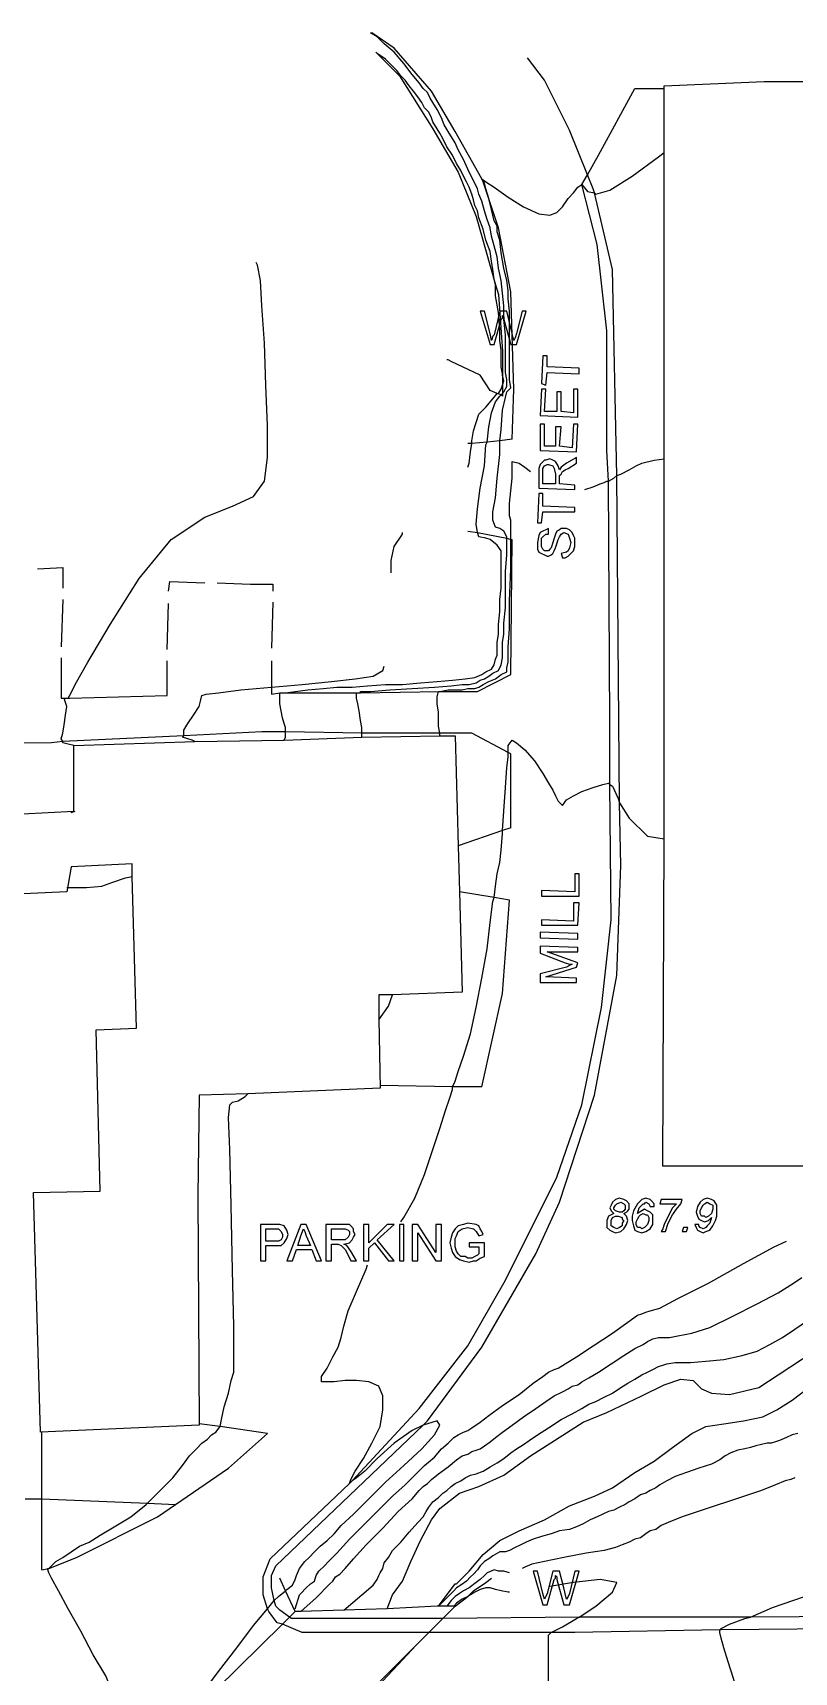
# Model space of a CAD drawing. Header units: feet. Extents: x -3749 to 15459, y 505 to 24761.
# Drawn here: x 5157 to 7345, y 16435 to 21145 of the extents above; entities that cross this region are included whole.
import ezdxf

# ---------------------------------------------------------------- set-up
doc = ezdxf.new("R2010")
doc.units = ezdxf.units.FT
for name, color, linetype in [('Buildings', 2, 'CONTINUOUS'), ('Streets', 4, 'CONTINUOUS'), ('Topo Lines', 6, 'CONTINUOUS'), ('Water', 5, 'CONTINUOUS')]:
    doc.layers.add(name, color=color, linetype=linetype)

msp = doc.modelspace()

# ---------------------------------------------------------------- linework, layer by layer
at = {"layer": 'Buildings'}
for points in [[(6143.2, 21088.9), (6211.2, 21020.9), (6307.2, 20868.9), (6379.2, 20744.9), (6431.2, 20616.9), (6487.2, 20420.9)], [(7259.2, 21004.9), (7815.2, 21004.9), (7875.2, 21004.9), (7875.2, 20672.9), (7875.2, 20416.9), (7875.2, 20180.9), (7875.2, 19684.9), (7667.2, 19684.9), (7667.2, 19240.9), (7667.2, 18548.9), (7663.2, 17888.9), (7455.2, 17888.9), (6967.2, 17888.9), (6971.2, 18828.9), (6971.2, 19920.9), (6971.2, 20800.9), (6971.2, 20992.9), (7259.2, 21004.9)], [(6487.2, 20420.9), (6495.2, 20392.9), (6507.2, 20228.9), (6507.2, 20160.9)], [(6471.2, 20248.9), (6483.2, 20248.9), (6503.2, 20320.9), (6507.2, 20324.9), (6507.2, 20332.9), (6511.2, 20328.9), (6511.2, 20320.9), (6531.2, 20248.9), (6547.2, 20248.9), (6575.2, 20344.9), (6563.2, 20344.9), (6547.2, 20280.9), (6543.2, 20268.9), (6539.2, 20260.9), (6531.2, 20296.9), (6519.2, 20344.9), (6499.2, 20344.9), (6483.2, 20276.9), (6479.2, 20272.9), (6475.2, 20260.9), (6471.2, 20280.9), (6455.2, 20344.9), (6443.2, 20344.9), (6471.2, 20248.9)], [(6727.2, 20164.9), (6727.2, 20180.9), (6635.2, 20184.9), (6635.2, 20216.9), (6623.2, 20216.9), (6619.2, 20136.9), (6631.2, 20132.9), (6635.2, 20168.9), (6727.2, 20164.9)], [(6351.2, 20204.9), (6347.2, 20204.9)], [(6359.2, 20200.9), (6351.2, 20204.9)], [(6491.2, 20108.9), (6471.2, 20116.9), (6443.2, 20160.9), (6359.2, 20200.9)], [(6507.2, 20160.9), (6507.2, 20132.9)], [(6507.2, 20132.9), (6507.2, 20108.9)], [(6723.2, 20040.9), (6723.2, 20120.9), (6711.2, 20120.9), (6711.2, 20052.9), (6675.2, 20056.9), (6675.2, 20112.9), (6663.2, 20112.9), (6663.2, 20056.9), (6627.2, 20056.9), (6631.2, 20120.9), (6619.2, 20120.9), (6615.2, 20044.9), (6723.2, 20040.9)], [(6503.2, 20104.9), (6491.2, 20108.9)], [(6507.2, 20108.9), (6507.2, 20100.9), (6503.2, 20104.9)], [(6719.2, 19940.9), (6723.2, 20020.9), (6711.2, 20020.9), (6707.2, 19952.9), (6671.2, 19956.9), (6675.2, 20012.9), (6659.2, 20012.9), (6659.2, 19956.9), (6627.2, 19956.9), (6627.2, 20020.9), (6615.2, 20020.9), (6615.2, 19944.9), (6719.2, 19940.9)], [(6715.2, 19832.9), (6715.2, 19844.9), (6671.2, 19848.9), (6671.2, 19864.9), (6671.2, 19872.9), (6675.2, 19876.9), (6679.2, 19884.9), (6687.2, 19888.9), (6695.2, 19892.9), (6719.2, 19908.9), (6719.2, 19924.9), (6691.2, 19908.9), (6675.2, 19896.9), (6671.2, 19888.9), (6667.2, 19900.9), (6659.2, 19912.9), (6651.2, 19916.9), (6643.2, 19920.9), (6631.2, 19916.9), (6627.2, 19916.9), (6619.2, 19908.9), (6615.2, 19904.9), (6611.2, 19892.9), (6611.2, 19880.9), (6611.2, 19836.9), (6715.2, 19832.9)], [(6659.2, 19848.9), (6623.2, 19848.9), (6623.2, 19880.9), (6623.2, 19892.9), (6627.2, 19900.9), (6635.2, 19904.9), (6639.2, 19904.9), (6651.2, 19900.9), (6655.2, 19892.9), (6659.2, 19876.9), (6659.2, 19848.9)], [(6715.2, 19768.9), (6715.2, 19780.9), (6623.2, 19784.9), (6623.2, 19820.9), (6611.2, 19820.9), (6607.2, 19736.9), (6619.2, 19736.9), (6623.2, 19768.9), (6715.2, 19768.9)], [(6679.2, 19636.9), (6687.2, 19636.9), (6695.2, 19640.9), (6703.2, 19648.9), (6711.2, 19656.9), (6715.2, 19668.9), (6715.2, 19680.9), (6715.2, 19692.9), (6711.2, 19700.9), (6707.2, 19708.9), (6699.2, 19716.9), (6691.2, 19720.9), (6683.2, 19720.9), (6675.2, 19720.9), (6671.2, 19716.9), (6663.2, 19712.9), (6659.2, 19704.9), (6655.2, 19692.9), (6651.2, 19680.9), (6647.2, 19664.9), (6643.2, 19660.9), (6639.2, 19656.9), (6631.2, 19656.9), (6627.2, 19656.9), (6623.2, 19660.9), (6619.2, 19668.9), (6619.2, 19680.9), (6619.2, 19692.9), (6623.2, 19696.9), (6631.2, 19704.9), (6639.2, 19704.9), (6639.2, 19720.9), (6631.2, 19716.9), (6623.2, 19712.9), (6615.2, 19708.9), (6611.2, 19700.9), (6607.2, 19680.9), (6607.2, 19660.9), (6611.2, 19652.9), (6619.2, 19648.9), (6627.2, 19644.9), (6635.2, 19640.9), (6639.2, 19640.9), (6647.2, 19644.9), (6651.2, 19648.9), (6655.2, 19656.9), (6659.2, 19664.9), (6663.2, 19676.9), (6667.2, 19688.9), (6671.2, 19696.9), (6675.2, 19704.9), (6683.2, 19708.9), (6695.2, 19704.9), (6699.2, 19692.9), (6703.2, 19680.9), (6699.2, 19664.9), (6695.2, 19656.9), (6691.2, 19652.9), (6675.2, 19648.9), (6679.2, 19636.9)], [(5171.2, 19604.9), (5243.2, 19608.9), (5243.2, 19548.9)], [(5547.2, 19540.9), (5551.2, 19568.9), (5651.2, 19564.9)], [(5687.2, 19564.9), (5783.2, 19560.9)], [(5783.2, 19560.9), (5847.2, 19560.9), (5847.2, 19540.9)], [(5243.2, 19516.9), (5239.2, 19380.9)], [(5543.2, 19372.9), (5547.2, 19504.9)], [(5847.2, 19508.9), (5843.2, 19376.9)], [(5239.2, 19348.9), (5239.2, 19232.9)], [(5543.2, 19240.9), (5543.2, 19340.9)], [(5843.2, 19340.9), (5843.2, 19264.9)], [(5843.2, 19264.9), (5843.2, 19244.9)], [(4979.2, 18892.9), (5275.2, 18908.9), (5275.2, 19096.9), (5623.2, 19108.9), (5879.2, 19112.9), (6103.2, 19120.9), (6327.2, 19124.9), (6371.2, 19124.9), (6379.2, 18808.9)], [(6379.2, 18808.9), (6383.2, 18676.9), (6391.2, 18388.9), (6191.2, 18380.9), (6151.2, 18380.9), (6151.2, 18308.9), (6155.2, 18112.9), (5775.2, 18096.9), (5635.2, 18092.9), (5631.2, 17804.9), (5635.2, 17144.9), (5179.2, 17124.9), (5159.2, 17812.9), (5351.2, 17816.9), (5339.2, 18280.9), (5455.2, 18284.9), (5443.2, 18720.9), (5443.2, 18756.9), (5267.2, 18748.9), (5255.2, 18676.9), (4983.2, 18664.9)], [(6727.2, 18664.9), (6727.2, 18728.9), (6715.2, 18728.9), (6715.2, 18676.9), (6619.2, 18680.9), (6619.2, 18664.9), (6727.2, 18664.9)], [(6723.2, 18580.9), (6727.2, 18644.9), (6711.2, 18644.9), (6711.2, 18592.9), (6619.2, 18596.9), (6619.2, 18580.9), (6723.2, 18580.9)], [(6723.2, 18540.9), (6723.2, 18556.9), (6615.2, 18560.9), (6615.2, 18544.9), (6723.2, 18540.9)], [(6719.2, 18416.9), (6719.2, 18428.9), (6631.2, 18432.9), (6719.2, 18460.9), (6723.2, 18472.9), (6635.2, 18504.9), (6723.2, 18504.9), (6723.2, 18516.9), (6615.2, 18520.9), (6615.2, 18500.9), (6687.2, 18472.9), (6699.2, 18468.9), (6707.2, 18468.9), (6699.2, 18464.9), (6691.2, 18460.9), (6615.2, 18440.9), (6615.2, 18416.9), (6719.2, 18416.9)], [(6827.2, 17752.9), (6819.2, 17748.9), (6811.2, 17744.9), (6807.2, 17732.9), (6807.2, 17724.9), (6807.2, 17712.9), (6815.2, 17704.9), (6823.2, 17700.9), (6831.2, 17696.9), (6847.2, 17700.9), (6855.2, 17708.9), (6863.2, 17720.9), (6867.2, 17732.9), (6863.2, 17744.9), (6855.2, 17752.9), (6863.2, 17756.9), (6867.2, 17760.9), (6871.2, 17764.9), (6871.2, 17772.9), (6871.2, 17780.9), (6863.2, 17788.9), (6855.2, 17792.9), (6843.2, 17796.9), (6831.2, 17792.9), (6823.2, 17784.9), (6819.2, 17776.9), (6815.2, 17768.9), (6819.2, 17760.9), (6827.2, 17752.9)], [(6827.2, 17768.9), (6831.2, 17776.9), (6835.2, 17780.9), (6847.2, 17784.9), (6855.2, 17780.9), (6859.2, 17776.9), (6859.2, 17772.9), (6859.2, 17764.9), (6855.2, 17760.9), (6851.2, 17756.9), (6843.2, 17756.9), (6831.2, 17760.9), (6827.2, 17764.9), (6827.2, 17768.9)], [(6895.2, 17752.9), (6899.2, 17768.9), (6903.2, 17772.9), (6911.2, 17780.9), (6915.2, 17780.9), (6919.2, 17784.9), (6927.2, 17780.9), (6931.2, 17772.9), (6943.2, 17772.9), (6943.2, 17780.9), (6935.2, 17788.9), (6931.2, 17792.9), (6919.2, 17796.9), (6907.2, 17792.9), (6895.2, 17780.9), (6883.2, 17760.9), (6879.2, 17744.9), (6879.2, 17732.9), (6883.2, 17716.9), (6887.2, 17704.9), (6895.2, 17700.9), (6907.2, 17696.9), (6919.2, 17700.9), (6931.2, 17708.9), (6939.2, 17720.9), (6939.2, 17736.9), (6939.2, 17748.9), (6931.2, 17756.9), (6923.2, 17760.9), (6915.2, 17764.9), (6907.2, 17760.9), (6895.2, 17752.9)], [(6963.2, 17700.9), (6975.2, 17700.9), (6983.2, 17724.9), (6995.2, 17748.9), (7007.2, 17764.9), (7019.2, 17780.9), (7023.2, 17792.9), (6963.2, 17792.9), (6959.2, 17780.9), (7007.2, 17780.9), (6995.2, 17768.9), (6987.2, 17752.9), (6971.2, 17720.9), (6967.2, 17708.9), (6963.2, 17700.9)], [(7059.2, 17720.9), (7063.2, 17712.9), (7067.2, 17704.9), (7075.2, 17700.9), (7083.2, 17696.9), (7091.2, 17700.9), (7103.2, 17704.9), (7111.2, 17716.9), (7119.2, 17732.9), (7123.2, 17744.9), (7123.2, 17760.9), (7123.2, 17776.9), (7115.2, 17788.9), (7107.2, 17792.9), (7095.2, 17796.9), (7083.2, 17792.9), (7075.2, 17784.9), (7067.2, 17772.9), (7063.2, 17756.9), (7067.2, 17744.9), (7071.2, 17736.9), (7079.2, 17732.9), (7087.2, 17728.9), (7099.2, 17732.9), (7107.2, 17740.9), (7103.2, 17724.9), (7095.2, 17716.9), (7091.2, 17712.9), (7083.2, 17708.9), (7075.2, 17712.9), (7071.2, 17716.9), (7071.2, 17720.9), (7059.2, 17720.9)], [(7075.2, 17760.9), (7079.2, 17768.9), (7083.2, 17776.9), (7087.2, 17780.9), (7095.2, 17784.9), (7103.2, 17780.9), (7111.2, 17776.9), (7111.2, 17764.9), (7107.2, 17752.9), (7099.2, 17744.9), (7091.2, 17740.9), (7087.2, 17744.9), (7079.2, 17744.9), (7075.2, 17752.9), (7075.2, 17760.9)], [(5811.2, 17616.9), (5827.2, 17616.9), (5827.2, 17660.9), (5851.2, 17660.9), (5871.2, 17660.9), (5879.2, 17668.9), (5887.2, 17680.9), (5891.2, 17692.9), (5887.2, 17704.9), (5879.2, 17716.9), (5867.2, 17720.9), (5859.2, 17720.9), (5851.2, 17720.9), (5811.2, 17720.9), (5811.2, 17616.9)], [(5887.2, 17616.9), (5903.2, 17616.9), (5915.2, 17648.9), (5959.2, 17648.9), (5971.2, 17616.9), (5987.2, 17616.9), (5943.2, 17720.9), (5927.2, 17720.9), (5887.2, 17616.9)], [(5999.2, 17616.9), (6015.2, 17616.9), (6015.2, 17664.9), (6027.2, 17664.9), (6035.2, 17664.9), (6043.2, 17660.9), (6051.2, 17652.9), (6055.2, 17648.9), (6059.2, 17640.9), (6071.2, 17616.9), (6087.2, 17616.9), (6071.2, 17644.9), (6059.2, 17660.9), (6051.2, 17664.9), (6067.2, 17668.9), (6075.2, 17676.9), (6079.2, 17684.9), (6083.2, 17692.9), (6079.2, 17700.9), (6079.2, 17708.9), (6071.2, 17716.9), (6067.2, 17720.9), (6055.2, 17720.9), (6043.2, 17720.9), (5999.2, 17720.9), (5999.2, 17616.9)], [(6107.2, 17616.9), (6123.2, 17616.9), (6123.2, 17652.9), (6139.2, 17668.9), (6179.2, 17616.9), (6195.2, 17616.9), (6147.2, 17676.9), (6195.2, 17720.9), (6175.2, 17720.9), (6123.2, 17668.9), (6123.2, 17720.9), (6107.2, 17720.9), (6107.2, 17616.9)], [(6211.2, 17616.9), (6223.2, 17616.9), (6223.2, 17720.9), (6211.2, 17720.9), (6211.2, 17616.9)], [(6247.2, 17616.9), (6263.2, 17616.9), (6263.2, 17696.9), (6315.2, 17616.9), (6331.2, 17616.9), (6331.2, 17720.9), (6315.2, 17720.9), (6315.2, 17640.9), (6263.2, 17720.9), (6247.2, 17720.9), (6247.2, 17616.9)], [(6411.2, 17656.9), (6439.2, 17656.9), (6439.2, 17636.9), (6435.2, 17632.9), (6427.2, 17628.9), (6419.2, 17624.9), (6407.2, 17624.9), (6399.2, 17628.9), (6387.2, 17628.9), (6379.2, 17636.9), (6375.2, 17644.9), (6371.2, 17656.9), (6371.2, 17668.9), (6371.2, 17680.9), (6375.2, 17688.9), (6379.2, 17700.9), (6391.2, 17708.9), (6407.2, 17712.9), (6423.2, 17708.9), (6431.2, 17700.9), (6439.2, 17688.9), (6451.2, 17692.9), (6447.2, 17700.9), (6443.2, 17708.9), (6439.2, 17716.9), (6431.2, 17720.9), (6407.2, 17724.9), (6395.2, 17720.9), (6379.2, 17716.9), (6371.2, 17708.9), (6363.2, 17696.9), (6359.2, 17684.9), (6355.2, 17668.9), (6359.2, 17652.9), (6363.2, 17640.9), (6371.2, 17628.9), (6383.2, 17620.9), (6395.2, 17616.9), (6411.2, 17612.9), (6423.2, 17616.9), (6431.2, 17616.9), (6443.2, 17624.9), (6455.2, 17628.9), (6455.2, 17668.9), (6411.2, 17668.9), (6411.2, 17656.9)], [(6819.2, 17724.9), (6819.2, 17732.9), (6823.2, 17740.9), (6831.2, 17744.9), (6839.2, 17744.9), (6851.2, 17740.9), (6851.2, 17736.9), (6855.2, 17732.9), (6851.2, 17724.9), (6851.2, 17716.9), (6843.2, 17712.9), (6835.2, 17708.9), (6827.2, 17712.9), (6819.2, 17716.9), (6819.2, 17724.9)], [(6891.2, 17728.9), (6895.2, 17736.9), (6899.2, 17744.9), (6903.2, 17748.9), (6911.2, 17752.9), (6919.2, 17748.9), (6923.2, 17748.9), (6927.2, 17740.9), (6927.2, 17732.9), (6923.2, 17720.9), (6915.2, 17712.9), (6907.2, 17708.9), (6903.2, 17712.9), (6895.2, 17712.9), (6891.2, 17720.9), (6891.2, 17728.9)], [(7023.2, 17700.9), (7035.2, 17700.9), (7039.2, 17712.9), (7027.2, 17712.9), (7023.2, 17700.9)], [(5827.2, 17672.9), (5827.2, 17708.9), (5851.2, 17708.9), (5859.2, 17708.9), (5863.2, 17708.9), (5871.2, 17700.9), (5875.2, 17692.9), (5875.2, 17684.9), (5871.2, 17676.9), (5863.2, 17672.9), (5851.2, 17672.9), (5827.2, 17672.9)], [(5919.2, 17660.9), (5927.2, 17688.9), (5935.2, 17708.9), (5939.2, 17700.9), (5943.2, 17688.9), (5955.2, 17660.9), (5919.2, 17660.9)], [(6015.2, 17676.9), (6015.2, 17708.9), (6047.2, 17708.9), (6055.2, 17708.9), (6063.2, 17704.9), (6067.2, 17700.9), (6067.2, 17692.9), (6063.2, 17684.9), (6055.2, 17676.9), (6051.2, 17676.9), (6043.2, 17676.9), (6015.2, 17676.9)], [(6623.2, 16628.9), (6635.2, 16628.9), (6655.2, 16700.9), (6659.2, 16704.9), (6659.2, 16712.9), (6663.2, 16708.9), (6663.2, 16700.9), (6683.2, 16628.9), (6699.2, 16628.9), (6727.2, 16724.9), (6715.2, 16724.9), (6699.2, 16660.9), (6695.2, 16652.9), (6691.2, 16644.9), (6683.2, 16676.9), (6671.2, 16724.9), (6651.2, 16724.9), (6635.2, 16660.9), (6631.2, 16652.9), (6627.2, 16644.9), (6623.2, 16660.9), (6607.2, 16724.9), (6595.2, 16724.9), (6623.2, 16628.9)]]:
    msp.add_lwpolyline(points, dxfattribs=at)
at = {"layer": 'Streets'}
for points in [[(6447.2, 20724.9), (6371.2, 20860.9), (6303.2, 20976.9), (6195.2, 21100.9), (6131.2, 21144.9)], [(6751.2, 20736.9), (6699.2, 20864.9), (6627.2, 21008.9), (6579.2, 21072.9)], [(6751.2, 20736.9), (6783.2, 20792.9), (6887.2, 20984.9), (6971.2, 20984.9)], [(6535.2, 19976.9), (6539.2, 20120.9), (6531.2, 20400.9), (6495.2, 20584.9), (6451.2, 20716.9), (6447.2, 20724.9)], [(6735.2, 20708.9), (6751.2, 20736.9)], [(6835.2, 19872.9), (6823.2, 20464.9), (6771.2, 20684.9), (6767.2, 20696.9), (6751.2, 20736.9)], [(6735.2, 20708.9), (6735.2, 20708.9)], [(6811.2, 19856.9), (6807.2, 19944.9), (6807.2, 20288.9), (6779.2, 20536.9), (6735.2, 20708.9)], [(6499.2, 19972.9), (6463.2, 19968.9)], [(6535.2, 19976.9), (6499.2, 19972.9)], [(6419.2, 19964.9), (6407.2, 19964.9)], [(6463.2, 19968.9), (6419.2, 19964.9)], [(6815.2, 18984.9), (6815.2, 19164.9), (6811.2, 19856.9)], [(6843.2, 18932.9), (6835.2, 19872.9), (6835.2, 19872.9)], [(6327.2, 19252.9), (6435.2, 19252.9), (6531.2, 19300.9), (6535.2, 19688.9)], [(6407.2, 19712.9), (6435.2, 19708.9)], [(6435.2, 19708.9), (6519.2, 19692.9)], [(6519.2, 19692.9), (6531.2, 19688.9)], [(6531.2, 19688.9), (6535.2, 19688.9)], [(5239.2, 19232.9), (5247.2, 19232.9), (5263.2, 19232.9), (5543.2, 19240.9)], [(5843.2, 19244.9), (5867.2, 19248.9)], [(5867.2, 19248.9), (6023.2, 19248.9), (6099.2, 19248.9)], [(6099.2, 19248.9), (6327.2, 19252.9)], [(5591.2, 19124.9), (5243.2, 19108.9)], [(5883.2, 19136.9), (5815.2, 19136.9), (5591.2, 19124.9)], [(6103.2, 19132.9), (5883.2, 19136.9)], [(6523.2, 19076.9), (6419.2, 19132.9), (6327.2, 19132.9), (6103.2, 19132.9)], [(5243.2, 19108.9), (5211.2, 19104.9), (4583.2, 19100.9), (3911.2, 19088.9), (3279.2, 19080.9), (3051.2, 19084.9)], [(6531.2, 18860.9), (6531.2, 19072.9), (6523.2, 19076.9)], [(6067.2, 16976.9), (6075.2, 16984.9), (6267.2, 17192.9), (6407.2, 17372.9), (6515.2, 17560.9), (6663.2, 17856.9), (6735.2, 18064.9), (6791.2, 18344.9), (6819.2, 18596.9), (6815.2, 18984.9)], [(6279.2, 17144.9), (6291.2, 17156.9), (6447.2, 17368.9), (6603.2, 17636.9), (6671.2, 17784.9), (6771.2, 18092.9), (6835.2, 18436.9), (6847.2, 18752.9), (6843.2, 18932.9)], [(6507.2, 18852.9), (6379.2, 18808.9)], [(6531.2, 18860.9), (6507.2, 18852.9)], [(6527.2, 18652.9), (6483.2, 18660.9), (6383.2, 18676.9)], [(6447.2, 18116.9), (6507.2, 18384.9), (6527.2, 18652.9)], [(6363.2, 18116.9), (6155.2, 18120.9)], [(6447.2, 18116.9), (6363.2, 18116.9)], [(5695.2, 17140.9), (5635.2, 17148.9)], [(5851.2, 16640.9), (5843.2, 16676.9), (5843.2, 16712.9), (5855.2, 16740.9), (6279.2, 17144.9)], [(5183.2, 16728.9), (5183.2, 16932.9), (5183.2, 16984.9), (5183.2, 17124.9)], [(5567.2, 16916.9), (5719.2, 17020.9), (5831.2, 17120.9)], [(5831.2, 17120.9), (5695.2, 17140.9)], [(5831.2, 16616.9), (5819.2, 16656.9), (5819.2, 16708.9), (5839.2, 16760.9), (6067.2, 16976.9)], [(5135.2, 16932.9), (5183.2, 16932.9)], [(5183.2, 16932.9), (5487.2, 16920.9)], [(5203.2, 16732.9), (5283.2, 16764.9), (5515.2, 16880.9), (5567.2, 16916.9)], [(5487.2, 16920.9), (5567.2, 16916.9)], [(5183.2, 16728.9), (5203.2, 16732.9)], [(5911.2, 16608.9), (5883.2, 16668.9), (5867.2, 16704.9)], [(6371.2, 16624.9), (6407.2, 16652.9), (6423.2, 16668.9), (6459.2, 16692.9), (6475.2, 16704.9)], [(5895.2, 16592.9), (5867.2, 16612.9), (5855.2, 16624.9), (5851.2, 16640.9)], [(5875.2, 16572.9), (5859.2, 16576.9), (5835.2, 16608.9), (5831.2, 16616.9)], [(5895.2, 16592.9), (5875.2, 16572.9)], [(5911.2, 16608.9), (5895.2, 16592.9)], [(6335.2, 16588.9), (5899.2, 16588.9), (5895.2, 16592.9)], [(5927.2, 16608.9), (5911.2, 16608.9)], [(6051.2, 16612.9), (5927.2, 16608.9)], [(6175.2, 16616.9), (6051.2, 16612.9)], [(6319.2, 16624.9), (6175.2, 16616.9)], [(6299.2, 16552.9), (6335.2, 16588.9)], [(6323.2, 16624.9), (6319.2, 16624.9)], [(6343.2, 16624.9), (6323.2, 16624.9)], [(6335.2, 16588.9), (6371.2, 16624.9)], [(6727.2, 16592.9), (6335.2, 16588.9)], [(6367.2, 16624.9), (6343.2, 16624.9)], [(6371.2, 16624.9), (6367.2, 16624.9)], [(6999.2, 16592.9), (6727.2, 16592.9)], [(7219.2, 16592.9), (7059.2, 16592.9), (6999.2, 16592.9)], [(7779.2, 16596.9), (7219.2, 16592.9)], [(5875.2, 16572.9), (5367.2, 16072.9)], [(5771.2, 16024.9), (6295.2, 16548.9), (6299.2, 16552.9)], [(6295.2, 16548.9), (6283.2, 16548.9), (5931.2, 16548.9), (5875.2, 16572.9)], [(6295.2, 16548.9), (6295.2, 16548.9)], [(6647.2, 16548.9), (6295.2, 16548.9)], [(7131.2, 16556.9), (6715.2, 16548.9), (6647.2, 16548.9)], [(8159.2, 16564.9), (8063.2, 16564.9), (7571.2, 16560.9), (7135.2, 16556.9), (7131.2, 16556.9)]]:
    msp.add_lwpolyline(points, dxfattribs=at)
at = {"layer": 'Topo Lines'}
for points in [[(6439.2, 20680.9), (6435.2, 20696.9), (6427.2, 20712.9), (6419.2, 20728.9), (6407.2, 20752.9), (6395.2, 20780.9), (6379.2, 20808.9), (6371.2, 20828.9), (6363.2, 20840.9), (6351.2, 20860.9), (6339.2, 20880.9), (6331.2, 20900.9), (6319.2, 20924.9), (6307.2, 20944.9), (6299.2, 20956.9), (6291.2, 20972.9), (6279.2, 20984.9), (6267.2, 21000.9), (6247.2, 21024.9), (6223.2, 21056.9), (6195.2, 21088.9), (6167.2, 21112.9), (6147.2, 21132.9), (6127.2, 21144.9), (6131.2, 21144.9)], [(6479.2, 20464.9), (6475.2, 20488.9), (6471.2, 20516.9), (6459.2, 20548.9), (6451.2, 20580.9), (6439.2, 20612.9), (6435.2, 20632.9), (6427.2, 20648.9), (6423.2, 20664.9), (6419.2, 20680.9), (6411.2, 20700.9), (6403.2, 20716.9), (6395.2, 20732.9), (6387.2, 20748.9), (6375.2, 20768.9), (6363.2, 20792.9), (6347.2, 20816.9), (6335.2, 20840.9), (6327.2, 20856.9), (6319.2, 20868.9), (6307.2, 20888.9), (6303.2, 20900.9), (6295.2, 20916.9), (6283.2, 20928.9), (6275.2, 20944.9), (6263.2, 20960.9), (6251.2, 20976.9), (6239.2, 20992.9), (6227.2, 21008.9), (6215.2, 21020.9), (6203.2, 21036.9), (6187.2, 21052.9), (6171.2, 21068.9), (6147.2, 21084.9), (6143.2, 21088.9)], [(6771.2, 20684.9), (6775.2, 20680.9), (6815.2, 20692.9), (6879.2, 20732.9), (6955.2, 20788.9), (6971.2, 20800.9)], [(6447.2, 20724.9), (6459.2, 20716.9), (6483.2, 20700.9), (6523.2, 20672.9), (6567.2, 20644.9), (6611.2, 20624.9), (6643.2, 20620.9), (6663.2, 20628.9), (6679.2, 20644.9), (6695.2, 20668.9), (6711.2, 20684.9), (6723.2, 20700.9), (6735.2, 20708.9)], [(6499.2, 19972.9), (6503.2, 20004.9), (6507.2, 20060.9), (6515.2, 20096.9), (6519.2, 20112.9), (6531.2, 20124.9), (6527.2, 20148.9), (6527.2, 20180.9), (6527.2, 20232.9), (6527.2, 20292.9), (6527.2, 20344.9), (6523.2, 20380.9), (6523.2, 20404.9), (6519.2, 20432.9), (6511.2, 20468.9), (6503.2, 20512.9), (6499.2, 20548.9), (6491.2, 20572.9), (6491.2, 20588.9), (6483.2, 20604.9), (6475.2, 20636.9), (6467.2, 20668.9), (6459.2, 20696.9), (6455.2, 20712.9), (6447.2, 20724.9), (6447.2, 20724.9)], [(6507.2, 20108.9), (6511.2, 20112.9), (6519.2, 20128.9), (6519.2, 20148.9), (6515.2, 20168.9), (6515.2, 20196.9), (6515.2, 20232.9), (6515.2, 20276.9), (6511.2, 20320.9), (6511.2, 20360.9), (6507.2, 20396.9), (6503.2, 20432.9), (6495.2, 20468.9), (6491.2, 20500.9), (6483.2, 20532.9), (6475.2, 20560.9), (6471.2, 20584.9), (6463.2, 20608.9), (6455.2, 20632.9), (6447.2, 20660.9), (6439.2, 20680.9)], [(6735.2, 20708.9), (6751.2, 20688.9), (6771.2, 20684.9)], [(5247.2, 19232.9), (5259.2, 19232.9), (5267.2, 19248.9), (5279.2, 19272.9), (5315.2, 19336.9), (5379.2, 19444.9), (5463.2, 19576.9), (5555.2, 19688.9), (5651.2, 19752.9), (5731.2, 19784.9), (5791.2, 19812.9), (5823.2, 19856.9), (5831.2, 19924.9), (5831.2, 20016.9), (5827.2, 20132.9), (5823.2, 20252.9), (5815.2, 20360.9), (5811.2, 20432.9), (5803.2, 20476.9), (5799.2, 20484.9)], [(6487.2, 20420.9), (6483.2, 20436.9), (6479.2, 20464.9)], [(6507.2, 20160.9), (6507.2, 20164.9), (6503.2, 20184.9), (6503.2, 20208.9), (6503.2, 20232.9), (6499.2, 20260.9), (6499.2, 20292.9), (6495.2, 20340.9), (6487.2, 20388.9), (6487.2, 20420.9)], [(6491.2, 20108.9), (6495.2, 20108.9), (6503.2, 20120.9), (6507.2, 20132.9), (6511.2, 20144.9), (6507.2, 20160.9)], [(6419.2, 19964.9), (6419.2, 19972.9), (6423.2, 20000.9), (6431.2, 20024.9), (6439.2, 20048.9), (6459.2, 20068.9), (6479.2, 20092.9), (6491.2, 20108.9)], [(6463.2, 19968.9), (6467.2, 20012.9), (6475.2, 20052.9), (6487.2, 20084.9), (6499.2, 20100.9), (6503.2, 20104.9)], [(6503.2, 20104.9), (6507.2, 20108.9)], [(6519.2, 19692.9), (6519.2, 19696.9), (6511.2, 19712.9), (6499.2, 19720.9), (6487.2, 19724.9), (6479.2, 19744.9), (6479.2, 19768.9), (6487.2, 19808.9), (6491.2, 19864.9), (6499.2, 19932.9), (6499.2, 19972.9)], [(6407.2, 19896.9), (6411.2, 19908.9), (6415.2, 19940.9), (6419.2, 19964.9)], [(6435.2, 19708.9), (6431.2, 19732.9), (6435.2, 19776.9), (6443.2, 19836.9), (6455.2, 19900.9), (6459.2, 19960.9), (6463.2, 19968.9)], [(6531.2, 19688.9), (6531.2, 19728.9), (6531.2, 19744.9), (6527.2, 19756.9), (6527.2, 19772.9), (6527.2, 19792.9), (6531.2, 19828.9), (6535.2, 19864.9), (6535.2, 19896.9), (6535.2, 19912.9), (6555.2, 19908.9), (6571.2, 19896.9), (6587.2, 19884.9)], [(6835.2, 19872.9), (6847.2, 19876.9), (6871.2, 19888.9), (6891.2, 19900.9), (6907.2, 19908.9), (6943.2, 19916.9), (6971.2, 19920.9)], [(6743.2, 19832.9), (6767.2, 19840.9), (6787.2, 19848.9), (6799.2, 19852.9), (6807.2, 19856.9), (6811.2, 19856.9)], [(6811.2, 19856.9), (6827.2, 19864.9), (6835.2, 19872.9)], [(5867.2, 19248.9), (5883.2, 19248.9), (5911.2, 19252.9), (5947.2, 19256.9), (5991.2, 19260.9), (6031.2, 19264.9), (6075.2, 19264.9), (6119.2, 19268.9), (6171.2, 19272.9), (6219.2, 19272.9), (6271.2, 19276.9), (6319.2, 19280.9), (6363.2, 19284.9), (6399.2, 19288.9), (6427.2, 19292.9), (6447.2, 19300.9), (6459.2, 19308.9), (6475.2, 19316.9), (6483.2, 19328.9), (6487.2, 19344.9), (6491.2, 19356.9), (6491.2, 19372.9), (6491.2, 19392.9), (6495.2, 19416.9), (6495.2, 19444.9), (6499.2, 19480.9), (6499.2, 19516.9), (6503.2, 19548.9), (6503.2, 19572.9), (6503.2, 19588.9), (6503.2, 19604.9), (6503.2, 19616.9), (6503.2, 19636.9), (6503.2, 19656.9), (6491.2, 19672.9), (6471.2, 19688.9), (6459.2, 19692.9), (6439.2, 19696.9), (6435.2, 19708.9)], [(6187.2, 19592.9), (6187.2, 19628.9), (6195.2, 19668.9), (6219.2, 19704.9), (6219.2, 19708.9)], [(6327.2, 19252.9), (6351.2, 19256.9), (6371.2, 19256.9), (6391.2, 19256.9), (6407.2, 19260.9), (6427.2, 19260.9), (6439.2, 19264.9), (6451.2, 19272.9), (6467.2, 19280.9), (6487.2, 19288.9), (6503.2, 19300.9), (6519.2, 19308.9), (6519.2, 19320.9), (6523.2, 19336.9), (6523.2, 19356.9), (6523.2, 19380.9), (6527.2, 19432.9), (6527.2, 19512.9), (6531.2, 19604.9), (6531.2, 19684.9), (6531.2, 19688.9)], [(6515.2, 19596.9), (6519.2, 19644.9), (6519.2, 19672.9), (6519.2, 19684.9), (6519.2, 19692.9)], [(6099.2, 19248.9), (6099.2, 19252.9), (6127.2, 19252.9), (6183.2, 19256.9), (6247.2, 19260.9), (6311.2, 19264.9), (6359.2, 19268.9), (6391.2, 19272.9), (6411.2, 19272.9), (6431.2, 19276.9), (6443.2, 19284.9), (6455.2, 19288.9), (6467.2, 19296.9), (6479.2, 19304.9), (6495.2, 19312.9), (6503.2, 19328.9), (6507.2, 19348.9), (6507.2, 19360.9), (6507.2, 19376.9), (6507.2, 19392.9), (6511.2, 19416.9), (6511.2, 19448.9), (6515.2, 19492.9), (6515.2, 19544.9), (6515.2, 19596.9)], [(5843.2, 19264.9), (5931.2, 19272.9), (6015.2, 19280.9), (6083.2, 19288.9), (6135.2, 19296.9), (6163.2, 19312.9), (6167.2, 19324.9)], [(5591.2, 19124.9), (5591.2, 19140.9), (5603.2, 19160.9), (5619.2, 19184.9), (5635.2, 19208.9), (5639.2, 19224.9), (5643.2, 19240.9), (5655.2, 19244.9), (5691.2, 19248.9), (5755.2, 19256.9), (5843.2, 19264.9), (5843.2, 19264.9)], [(5243.2, 19108.9), (5239.2, 19116.9), (5243.2, 19132.9), (5247.2, 19156.9), (5251.2, 19184.9), (5255.2, 19208.9), (5251.2, 19220.9), (5247.2, 19232.9), (5247.2, 19232.9)], [(5883.2, 19136.9), (5883.2, 19148.9), (5879.2, 19160.9), (5875.2, 19176.9), (5871.2, 19196.9), (5867.2, 19216.9), (5867.2, 19232.9), (5867.2, 19248.9)], [(6103.2, 19132.9), (6103.2, 19148.9), (6099.2, 19168.9), (6095.2, 19196.9), (6091.2, 19216.9), (6087.2, 19232.9), (6087.2, 19248.9), (6099.2, 19248.9)], [(6327.2, 19132.9), (6323.2, 19152.9), (6323.2, 19172.9), (6323.2, 19192.9), (6319.2, 19216.9), (6319.2, 19236.9), (6323.2, 19252.9), (6327.2, 19252.9)], [(5623.2, 19108.9), (5615.2, 19112.9), (5603.2, 19116.9), (5587.2, 19120.9), (5591.2, 19124.9)], [(5879.2, 19112.9), (5883.2, 19120.9), (5883.2, 19132.9), (5883.2, 19136.9)], [(6103.2, 19120.9), (6103.2, 19128.9), (6103.2, 19132.9)], [(6327.2, 19124.9), (6327.2, 19132.9), (6327.2, 19132.9)], [(5275.2, 19096.9), (5259.2, 19100.9), (5243.2, 19104.9), (5243.2, 19108.9)], [(6507.2, 18852.9), (6511.2, 18908.9), (6515.2, 18976.9), (6519.2, 19032.9), (6523.2, 19064.9), (6523.2, 19076.9)], [(6523.2, 19076.9), (6523.2, 19080.9), (6523.2, 19096.9), (6535.2, 19112.9), (6547.2, 19104.9), (6571.2, 19084.9), (6599.2, 19052.9), (6623.2, 19016.9), (6639.2, 18988.9), (6651.2, 18968.9), (6659.2, 18952.9), (6667.2, 18936.9), (6679.2, 18924.9), (6691.2, 18940.9), (6711.2, 18952.9), (6735.2, 18964.9), (6767.2, 18976.9), (6795.2, 18984.9), (6811.2, 18988.9)], [(6811.2, 18988.9), (6815.2, 18984.9)], [(6815.2, 18984.9), (6823.2, 18980.9), (6839.2, 18944.9), (6843.2, 18932.9)], [(5267.2, 18904.9), (5279.2, 18908.9)], [(6843.2, 18932.9), (6871.2, 18888.9), (6923.2, 18836.9), (6971.2, 18828.9)], [(6483.2, 18660.9), (6487.2, 18692.9), (6491.2, 18728.9), (6499.2, 18760.9), (6503.2, 18796.9), (6507.2, 18844.9), (6507.2, 18852.9)], [(5255.2, 18688.9), (5259.2, 18688.9), (5311.2, 18688.9), (5355.2, 18692.9), (5387.2, 18704.9), (5423.2, 18716.9), (5443.2, 18720.9)], [(6363.2, 18116.9), (6371.2, 18132.9), (6379.2, 18160.9), (6395.2, 18204.9), (6415.2, 18268.9), (6431.2, 18344.9), (6447.2, 18428.9), (6463.2, 18512.9), (6471.2, 18588.9), (6479.2, 18648.9), (6483.2, 18660.9)], [(6151.2, 18308.9), (6179.2, 18348.9), (6191.2, 18380.9)], [(5695.2, 17140.9), (5699.2, 17160.9), (5707.2, 17196.9), (5719.2, 17236.9), (5727.2, 17272.9), (5735.2, 17296.9), (5735.2, 17336.9), (5735.2, 17428.9), (5731.2, 17588.9), (5727.2, 17776.9), (5723.2, 17936.9), (5719.2, 18028.9), (5723.2, 18064.9), (5731.2, 18072.9), (5747.2, 18076.9), (5767.2, 18088.9), (5775.2, 18096.9)], [(6215.2, 17728.9), (6223.2, 17740.9), (6255.2, 17796.9), (6283.2, 17864.9), (6307.2, 17936.9), (6327.2, 17996.9), (6343.2, 18048.9), (6355.2, 18084.9), (6363.2, 18108.9), (6363.2, 18116.9)], [(5927.2, 16660.9), (5943.2, 16676.9), (5955.2, 16688.9), (5967.2, 16696.9), (5971.2, 16712.9), (5979.2, 16724.9), (5995.2, 16740.9), (6007.2, 16752.9), (6031.2, 16776.9), (6067.2, 16816.9), (6111.2, 16860.9), (6155.2, 16904.9), (6191.2, 16940.9), (6227.2, 16972.9), (6255.2, 17000.9), (6283.2, 17028.9), (6311.2, 17052.9), (6331.2, 17076.9), (6351.2, 17092.9), (6367.2, 17108.9), (6379.2, 17116.9), (6395.2, 17124.9), (6407.2, 17128.9), (6419.2, 17136.9), (6443.2, 17152.9), (6467.2, 17172.9), (6507.2, 17200.9), (6555.2, 17232.9), (6595.2, 17264.9), (6623.2, 17284.9), (6639.2, 17296.9), (6655.2, 17304.9), (6667.2, 17308.9), (6687.2, 17320.9), (6719.2, 17340.9), (6767.2, 17372.9), (6823.2, 17408.9), (6867.2, 17440.9), (6895.2, 17460.9), (6907.2, 17464.9), (6919.2, 17468.9), (6931.2, 17472.9), (6959.2, 17480.9), (7011.2, 17508.9), (7099.2, 17552.9), (7199.2, 17608.9), (7287.2, 17656.9), (7323.2, 17672.9)], [(6955.2, 17312.9), (6967.2, 17316.9), (6979.2, 17320.9), (7003.2, 17324.9), (7019.2, 17324.9), (7047.2, 17324.9), (7091.2, 17328.9), (7143.2, 17332.9), (7195.2, 17344.9), (7239.2, 17356.9), (7275.2, 17376.9), (7311.2, 17396.9), (7347.2, 17420.9), (7383.2, 17444.9), (7415.2, 17472.9), (7451.2, 17500.9), (7487.2, 17528.9), (7519.2, 17556.9), (7551.2, 17580.9), (7579.2, 17604.9), (7611.2, 17624.9)], [(6067.2, 16976.9), (6071.2, 16988.9), (6083.2, 17012.9), (6107.2, 17048.9), (6131.2, 17092.9), (6155.2, 17140.9), (6163.2, 17188.9), (6163.2, 17228.9), (6151.2, 17256.9), (6123.2, 17268.9), (6087.2, 17272.9), (6055.2, 17272.9), (6023.2, 17268.9), (6003.2, 17268.9), (5987.2, 17268.9), (5987.2, 17284.9), (6003.2, 17308.9), (6019.2, 17340.9), (6035.2, 17368.9), (6043.2, 17396.9), (6051.2, 17428.9), (6063.2, 17472.9), (6087.2, 17528.9), (6115.2, 17592.9), (6119.2, 17604.9)], [(6783.2, 17296.9), (6819.2, 17320.9), (6855.2, 17344.9), (6887.2, 17364.9), (6911.2, 17376.9), (6923.2, 17384.9), (6939.2, 17392.9), (6955.2, 17396.9), (6971.2, 17396.9), (6987.2, 17396.9), (7011.2, 17400.9), (7051.2, 17408.9), (7103.2, 17424.9), (7167.2, 17456.9), (7239.2, 17492.9), (7299.2, 17524.9), (7343.2, 17552.9), (7367.2, 17568.9)], [(5927.2, 16608.9), (5971.2, 16648.9), (6011.2, 16688.9), (6019.2, 16696.9), (6027.2, 16708.9), (6039.2, 16716.9), (6055.2, 16732.9), (6079.2, 16760.9), (6115.2, 16800.9), (6163.2, 16848.9), (6207.2, 16896.9), (6247.2, 16932.9), (6267.2, 16956.9), (6279.2, 16968.9), (6291.2, 16976.9), (6303.2, 16988.9), (6323.2, 17004.9), (6351.2, 17024.9), (6375.2, 17044.9), (6391.2, 17056.9), (6407.2, 17060.9), (6419.2, 17068.9), (6431.2, 17072.9), (6443.2, 17076.9), (6455.2, 17084.9), (6471.2, 17096.9), (6487.2, 17108.9), (6507.2, 17124.9), (6535.2, 17144.9), (6567.2, 17168.9), (6603.2, 17192.9), (6631.2, 17212.9), (6655.2, 17228.9), (6679.2, 17240.9), (6695.2, 17248.9), (6707.2, 17256.9), (6723.2, 17260.9), (6735.2, 17268.9), (6755.2, 17280.9), (6783.2, 17296.9)], [(6051.2, 16612.9), (6103.2, 16656.9), (6135.2, 16684.9), (6147.2, 16700.9), (6151.2, 16712.9), (6155.2, 16720.9), (6163.2, 16732.9), (6167.2, 16748.9), (6179.2, 16764.9), (6191.2, 16784.9), (6215.2, 16808.9), (6239.2, 16836.9), (6263.2, 16864.9), (6279.2, 16880.9), (6287.2, 16896.9), (6295.2, 16908.9), (6307.2, 16924.9), (6323.2, 16936.9), (6335.2, 16948.9), (6347.2, 16956.9), (6359.2, 16968.9), (6371.2, 16976.9), (6387.2, 16984.9), (6399.2, 16992.9), (6415.2, 17000.9), (6431.2, 17004.9), (6451.2, 17012.9), (6471.2, 17024.9), (6491.2, 17036.9), (6511.2, 17048.9), (6531.2, 17064.9), (6547.2, 17076.9), (6567.2, 17088.9), (6583.2, 17100.9), (6607.2, 17116.9), (6639.2, 17136.9), (6675.2, 17160.9), (6707.2, 17176.9), (6735.2, 17192.9), (6755.2, 17204.9), (6775.2, 17212.9), (6799.2, 17224.9), (6823.2, 17236.9), (6847.2, 17252.9), (6867.2, 17264.9), (6887.2, 17276.9), (6907.2, 17288.9), (6923.2, 17296.9), (6939.2, 17304.9), (6955.2, 17312.9)], [(5903.2, 16684.9), (5911.2, 16700.9), (5915.2, 16712.9), (5923.2, 16732.9), (5939.2, 16752.9), (5951.2, 16764.9), (5967.2, 16780.9), (5983.2, 16796.9), (6003.2, 16812.9), (6023.2, 16832.9), (6043.2, 16856.9), (6079.2, 16888.9), (6119.2, 16928.9), (6171.2, 16980.9), (6223.2, 17028.9), (6275.2, 17076.9), (6311.2, 17116.9), (6327.2, 17144.9), (6319.2, 17156.9), (6291.2, 17148.9), (6279.2, 17144.9)], [(6279.2, 17144.9), (6247.2, 17128.9), (6195.2, 17092.9), (6147.2, 17048.9), (6111.2, 17012.9), (6087.2, 16992.9), (6075.2, 16984.9), (6067.2, 16976.9), (6067.2, 16976.9)], [(5487.2, 16920.9), (5523.2, 16956.9), (5559.2, 16992.9), (5587.2, 17028.9), (5607.2, 17056.9), (5627.2, 17076.9), (5643.2, 17092.9), (5659.2, 17104.9), (5671.2, 17116.9), (5683.2, 17124.9), (5695.2, 17140.9), (5695.2, 17140.9)], [(7355.2, 17120.9), (7339.2, 17116.9), (7323.2, 17108.9), (7303.2, 17100.9), (7291.2, 17096.9), (7279.2, 17092.9), (7267.2, 17092.9), (7251.2, 17088.9), (7235.2, 17084.9), (7219.2, 17080.9), (7203.2, 17076.9), (7183.2, 17072.9), (7163.2, 17064.9), (7147.2, 17056.9), (7131.2, 17044.9), (7107.2, 17032.9), (7071.2, 17020.9), (7035.2, 17008.9), (7003.2, 16996.9), (6979.2, 16984.9), (6959.2, 16972.9), (6947.2, 16964.9), (6931.2, 16956.9), (6919.2, 16948.9), (6903.2, 16944.9), (6887.2, 16932.9), (6871.2, 16924.9), (6859.2, 16916.9), (6843.2, 16908.9), (6827.2, 16900.9), (6811.2, 16896.9), (6795.2, 16888.9), (6779.2, 16880.9)], [(7251.2, 16956.9), (7179.2, 16932.9), (7095.2, 16904.9), (7023.2, 16880.9), (6983.2, 16864.9), (6963.2, 16856.9), (6947.2, 16844.9), (6931.2, 16840.9), (6919.2, 16832.9), (6903.2, 16820.9), (6887.2, 16816.9), (6871.2, 16808.9), (6851.2, 16800.9), (6831.2, 16792.9), (6799.2, 16784.9), (6747.2, 16776.9), (6683.2, 16764.9), (6627.2, 16752.9), (6591.2, 16744.9), (6571.2, 16736.9), (6563.2, 16732.9)], [(7347.2, 16992.9), (7335.2, 16988.9), (7319.2, 16984.9), (7291.2, 16972.9), (7251.2, 16956.9)], [(5203.2, 16732.9), (5211.2, 16740.9), (5223.2, 16752.9), (5243.2, 16764.9), (5267.2, 16780.9), (5291.2, 16796.9), (5319.2, 16808.9), (5351.2, 16828.9), (5391.2, 16852.9), (5439.2, 16880.9), (5483.2, 16916.9), (5487.2, 16920.9)], [(6779.2, 16880.9), (6759.2, 16872.9), (6739.2, 16860.9), (6719.2, 16852.9), (6699.2, 16844.9), (6671.2, 16840.9), (6647.2, 16832.9), (6619.2, 16824.9), (6595.2, 16816.9), (6575.2, 16808.9), (6559.2, 16800.9), (6543.2, 16792.9), (6527.2, 16784.9), (6515.2, 16780.9), (6499.2, 16780.9), (6479.2, 16768.9), (6467.2, 16760.9), (6455.2, 16752.9), (6443.2, 16740.9), (6435.2, 16728.9), (6423.2, 16716.9), (6415.2, 16708.9), (6403.2, 16696.9), (6387.2, 16684.9), (6375.2, 16676.9), (6367.2, 16668.9), (6355.2, 16656.9), (6339.2, 16640.9), (6323.2, 16624.9)], [(5307.2, 16028.9), (5315.2, 16040.9), (5323.2, 16052.9), (5335.2, 16060.9), (5343.2, 16076.9), (5351.2, 16088.9), (5359.2, 16116.9), (5379.2, 16168.9), (5395.2, 16236.9), (5403.2, 16304.9), (5391.2, 16364.9), (5367.2, 16424.9), (5331.2, 16484.9), (5295.2, 16552.9), (5259.2, 16616.9), (5231.2, 16668.9), (5211.2, 16704.9), (5203.2, 16720.9), (5199.2, 16732.9), (5203.2, 16732.9)], [(6527.2, 16720.9), (6511.2, 16724.9), (6495.2, 16724.9), (6483.2, 16728.9), (6463.2, 16720.9), (6455.2, 16712.9), (6443.2, 16700.9), (6431.2, 16692.9), (6411.2, 16676.9), (6395.2, 16668.9), (6383.2, 16660.9), (6371.2, 16652.9), (6359.2, 16640.9), (6347.2, 16624.9), (6343.2, 16624.9)], [(5883.2, 16668.9), (5887.2, 16672.9), (5903.2, 16684.9)], [(6527.2, 16664.9), (6523.2, 16664.9), (6503.2, 16668.9), (6487.2, 16672.9), (6471.2, 16676.9), (6459.2, 16676.9), (6443.2, 16672.9), (6427.2, 16664.9), (6407.2, 16652.9), (6407.2, 16652.9)], [(6727.2, 16592.9), (6775.2, 16624.9), (6823.2, 16664.9), (6835.2, 16692.9), (6787.2, 16700.9), (6711.2, 16692.9), (6643.2, 16680.9)], [(7219.2, 16592.9), (7283.2, 16620.9), (7375.2, 16652.9), (7455.2, 16684.9)], [(5831.2, 16616.9), (5851.2, 16640.9)], [(5851.2, 16640.9), (5863.2, 16652.9), (5883.2, 16668.9)], [(5911.2, 16616.9), (5923.2, 16656.9), (5927.2, 16660.9)], [(6407.2, 16652.9), (6391.2, 16644.9), (6375.2, 16632.9), (6367.2, 16624.9)], [(5367.2, 16072.9), (5447.2, 16156.9), (5523.2, 16236.9), (5587.2, 16308.9), (5643.2, 16372.9), (5691.2, 16436.9), (5743.2, 16504.9), (5791.2, 16568.9), (5831.2, 16616.9)], [(6323.2, 16624.9), (6319.2, 16624.9)], [(6647.2, 16548.9), (6679.2, 16564.9), (6719.2, 16588.9), (6727.2, 16592.9)], [(7131.2, 16556.9), (7135.2, 16560.9), (7159.2, 16572.9), (7203.2, 16588.9), (7219.2, 16592.9)], [(6295.2, 16548.9), (6259.2, 16512.9), (6207.2, 16456.9), (6147.2, 16392.9), (6075.2, 16324.9), (6003.2, 16252.9), (5931.2, 16176.9), (5859.2, 16104.9), (5799.2, 16040.9), (5783.2, 16024.9)], [(6299.2, 16552.9), (6295.2, 16548.9)], [(6643.2, 16348.9), (6639.2, 16384.9), (6639.2, 16432.9), (6639.2, 16480.9), (6639.2, 16516.9), (6639.2, 16540.9), (6647.2, 16548.9)], [(7067.2, 16020.9), (7075.2, 16032.9), (7095.2, 16060.9), (7123.2, 16108.9), (7155.2, 16164.9), (7183.2, 16212.9), (7199.2, 16244.9), (7207.2, 16256.9), (7219.2, 16264.9), (7219.2, 16284.9), (7211.2, 16304.9), (7199.2, 16332.9), (7183.2, 16372.9), (7171.2, 16416.9), (7155.2, 16464.9), (7143.2, 16504.9), (7135.2, 16532.9), (7131.2, 16548.9), (7131.2, 16556.9)]]:
    msp.add_lwpolyline(points, dxfattribs=at)
at = {"layer": 'Water'}
for points in [[(6175.2, 16616.9), (6191.2, 16656.9), (6219.2, 16696.9), (6243.2, 16752.9), (6271.2, 16812.9), (6303.2, 16872.9), (6327.2, 16904.9), (6383.2, 16948.9), (6439.2, 16968.9), (6511.2, 17000.9), (6587.2, 17056.9), (6739.2, 17152.9), (6807.2, 17180.9), (6907.2, 17228.9), (6971.2, 17260.9), (7019.2, 17276.9), (7055.2, 17272.9), (7079.2, 17248.9), (7107.2, 17236.9), (7159.2, 17232.9), (7243.2, 17252.9), (7299.2, 17288.9), (7439.2, 17380.9)], [(6323.2, 16624.9), (6371.2, 16688.9), (6375.2, 16688.9), (6411.2, 16724.9), (6451.2, 16772.9), (6499.2, 16812.9), (6555.2, 16840.9), (6627.2, 16872.9), (6699.2, 16912.9), (6771.2, 16940.9), (6823.2, 16964.9), (6887.2, 17008.9), (6943.2, 17040.9), (6995.2, 17080.9), (7051.2, 17120.9), (7091.2, 17140.9), (7143.2, 17148.9), (7199.2, 17156.9), (7255.2, 17168.9), (7295.2, 17188.9), (7339.2, 17216.9), (7435.2, 17288.9)], [(6323.2, 16624.9), (6323.2, 16624.9)]]:
    msp.add_lwpolyline(points, dxfattribs=at)

doc.saveas('drawing.dxf')
